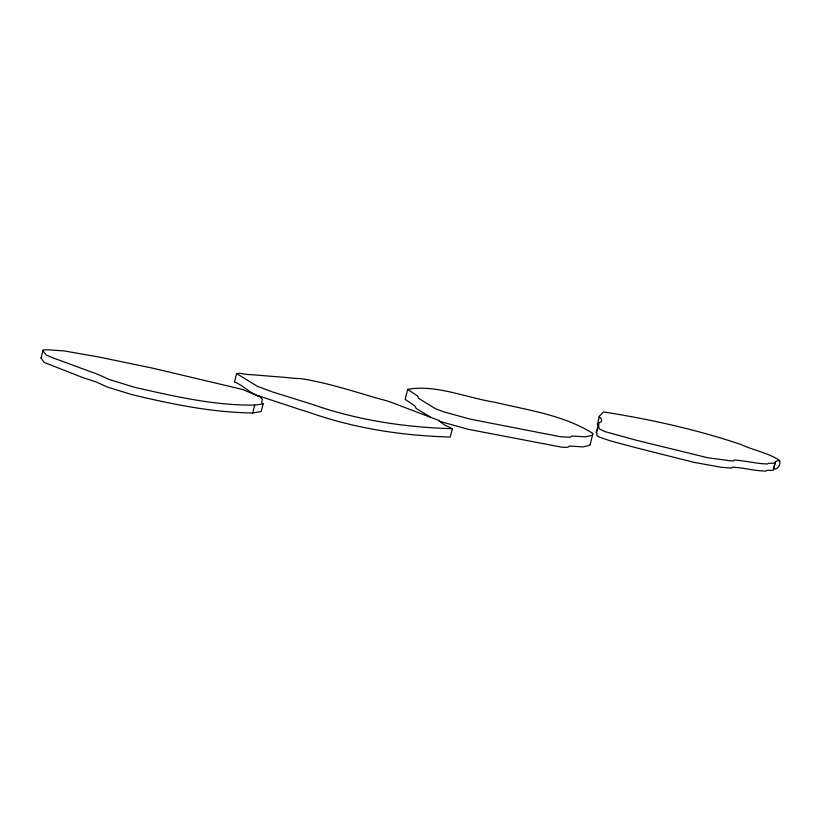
<?xml version="1.0" encoding="UTF-8"?>
<svg xmlns="http://www.w3.org/2000/svg" width="821" height="821" viewBox="0 0 821 821"><rect width="100%" height="100%" fill="white"/><g stroke="black" fill="none" stroke-linecap="round" stroke-linejoin="round"><path stroke-width="1.23" d="M779.95 460.673C768.836 453.007 753.401 450.319 740.737 444.438C696.229 429.414 649.75 419.203 603.497 411.926L599.34 416.319L599.217 417.242L600.705 417.879L601.629 420.095L601.3 421.748L599.073 422.733L596.159 432.257L597 433.149L596.795 435.469L599.381 437.111L609.562 440.62L635.054 447.507L694.145 462.387L721.515 467.323L731.583 468.083L732.404 467.118C743.713 467.816 754.612 470.833 765.819 471.1L766.691 470.392L773.177 470.289L775.404 461.73C783.244 456.856 779.776 470.649 773.618 468.842L773.546 469.314M252.755 412.973L261.232 411.475L263.12 403.953L261.704 402.629L262.34 399.283L259.785 396.728L242.688 389.482L153.65 368.393L98.807 357.002L64.1 350.926L48.685 349.838L43.482 349.859L42.938 350.598L41.05 358.12L44.149 362.42L82.593 377.516L96.632 382.134L106.833 386.855L132.222 394.716C171.794 404.106 212.054 412.511 252.755 412.973L254.695 405.051L263.12 403.953M254.695 405.051C214.835 405.769 173.436 396.163 134.11 387.184L108.721 379.323L98.52 374.602L51.939 357.474L46.038 354.898L42.938 350.598M596.959 431.507L597.288 429.845M257.681 395.578L301.358 409.977A46.633 5.685 14.1 0 1 312.893 413.671C357.043 428.839 403.891 435.777 450.288 437.029L452.381 428.675L444.161 424.765L438.763 420.393L393.988 403.388A17.025 2.073 14.1 0 0 383.787 399.991A42.682 5.203 14.1 0 1 378.686 398.626L377.681 398.349A42.682 5.203 14.1 0 1 371.79 396.646C348.33 389.677 324.654 382.299 300.507 378.584A65.157 7.943 14.1 0 1 287.412 377.588L251.585 374.694A27.976 3.407 14.1 0 1 245.438 374.212L239.424 373.257L236.602 373.586L234.498 381.95C243.714 385.685 250.343 393.69 259.949 396.43M430.286 417.089L416.134 408.386L414.995 406.036L405.174 399.396L407.688 389.359C435.53 384.166 466.636 397.805 495.33 402.362C528.313 410.243 563.853 415.118 592.854 433.457L590.34 444.212L589.427 445.413L582.941 446.891L569.548 446.029L567.722 447.291L562.211 447.271L468.216 429.301L438.999 421.163M599.34 416.319L597.431 424.344L598.92 424.991M773.618 468.842L775.404 461.73M775.332 462.213L774.962 463.188L768.477 463.28L767.604 463.988C756.398 463.732 745.499 460.714 734.19 460.017L733.369 460.981L731.367 460.92L707.948 457.79L636.839 440.395L605.118 431.651L598.991 428.778L598.786 426.048L597.945 425.145M41.05 358.12L41.594 357.381M592.854 434.176L591.951 435.376L585.465 436.854L572.073 435.992L570.236 437.254L560.312 436.71L470.741 419.264L443.812 411.855L435.366 408.673L418.648 398.349L417.509 395.999L407.688 389.359M452.381 428.675C405.995 427.413 359.146 420.475 314.997 405.307A46.633 5.685 14.1 0 0 303.462 401.613L272.336 391.874L257.322 386.291L236.602 373.586M590.33 443.494L590.34 444.212"/></g></svg>
